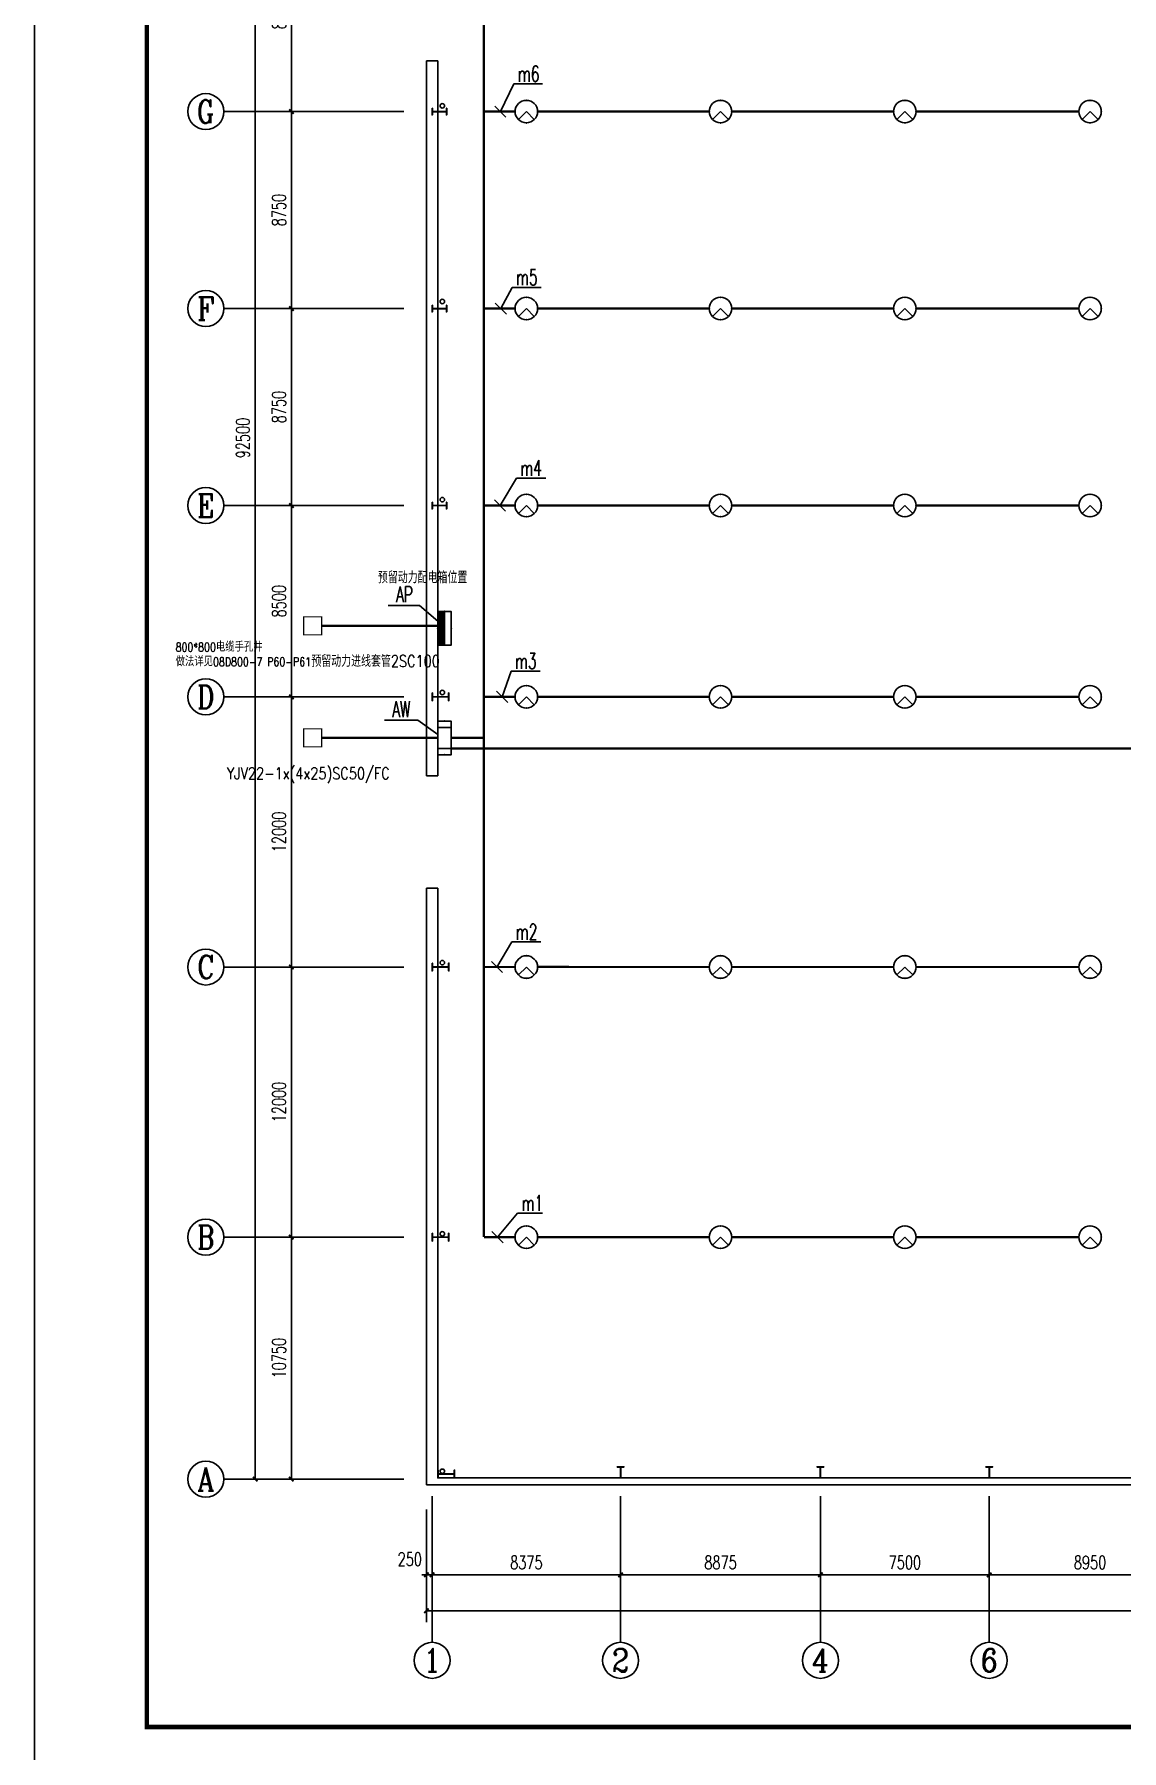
# Model space of a CAD drawing. Extents: x 69728788 to 150676229, y 20327566 to 43663798.
# Drawn here: x 75430225 to 75478521, y 20566116 to 20642363 of the extents above; entities that cross this region are included whole.
import ezdxf
from ezdxf.enums import TextEntityAlignment as Align

# ---------------------------------------------------------------- set-up
doc = ezdxf.new("R2010")
doc.units = 0
doc.header["$LTSCALE"] = 1000
doc.header["$MEASUREMENT"] = 0
doc.linetypes.add('DASH', pattern=[0.35, 0.25, -0.1])
doc.layers.get('0').update_dxf_attribs({"linetype": 'CONTINUOUS'})
doc.layers.get('DEFPOINTS').update_dxf_attribs({"linetype": 'CONTINUOUS'})
for name, color, linetype in [('AXIS', 3, 'CONTINUOUS'), ('AXIS_TEXT', 7, 'CONTINUOUS'), ('DIM-照明', 3, 'CONTINUOUS'), ('DIM-箱柜', 3, 'CONTINUOUS'), ('EQUIP-照明', 3, 'CONTINUOUS'), ('EQUIP-箱柜', 3, 'CONTINUOUS'), ('PUB_TITLE', 4, 'CONTINUOUS'), ('WALL', 6, 'CONTINUOUS'), ('WINDOW', 4, 'CONTINUOUS'), ('WIRE-照明', 1, 'CONTINUOUS'), ('中文', 2, 'CONTINUOUS'), ('钢柱', 3, 'CONTINUOUS'), ('雨水管', 4, 'CONTINUOUS')]:
    doc.layers.add(name, color=color, linetype=linetype)
doc.styles.add('_TCH_AXIS', font='COMPLEX', dxfattribs={"bigfont": 'GBCBIG'})
doc.styles.add('_TCH_DIM_T3', font='SIMPLEX', dxfattribs={"width": 0.705882, "bigfont": 'GBCBIG'})
doc.styles.add('_TEL_DIM', font='SIMPLEX', dxfattribs={"width": 0.8, "height": 3.5, "bigfont": 'HZTXT'})
doc.styles.add('COMPLEX', font='COMPLEX')
doc.dimstyles.new('_TCH_ARCH&&200', dxfattribs={"dimtxt": 595, "dimasz": 200, "dimexe": 500, "dimexo": 600, "dimgap": 252.5, "dimtad": 1, "dimdec": 0, "dimzin": 0, "dimdsep": 46, "dimtxsty": '_TCH_DIM_T3', "dimblk": 'ARCHTICK', "dimcen": 0.09, "dimclrt": 7, "dimazin": 2, "dimtfac": 1, "dimtdec": 0, "dimtix": 1, "dimtmove": 2, "dimatfit": 3, "dimfxl": 1, "dimtolj": 1, "dimtzin": 0, "dimarcsym": 0})

# ---------------------------------------------------------------- blocks, each defined once
blk = doc.blocks.new('ysg')
at = {"layer": '雨水管'}
for centre in [(75237277, 20639188), (75237277, 20630492), (75237277, 20621690), (75237277, 20613125), (75237277, 20601122), (75237277, 20589079), (75237277, 20578529)]:
    blk.add_circle(centre, 100, dxfattribs=at)
blk = doc.blocks.new('$equip$00002831')
for q in [(-0.354, -0.354), (0.354, -0.354)]:
    blk.add_line((0, 0), q)
at = {"const_width": 0.04}
blk.add_lwpolyline([(0.5, 0, 1), (-0.5, 0, 1), (0.5, 0, -2.700563)], format="xyb", dxfattribs=at)
blk.add_circle((0, 0), 0.5)
for p in [(-0.5, 0), (0, 0.5), (0.5, 0), (0, -0.5)]:
    blk.add_point(p)
at = {"color": 7, "style": '_TEL_DIM', "flags": 1}
for tag in ['A', 'REMARK']:
    blk.add_attdef(tag, text='', height=0.00002, dxfattribs=at).set_placement((0, 0), align=Align.MIDDLE_CENTER)
blk = doc.blocks.new('$equip$00002944')
for p, q in [((-0.75, 0.6), (-0.75, 0)), ((0.75, 0.6), (-0.75, 0.6)), ((-0.75, 0), (0.75, 0)), ((-0.469, 0.6), (-0.469, 0)), ((0.469, 0.6), (0.469, 0)), ((0.75, 0), (0.75, 0.6))]:
    blk.add_line(p, q)
at = {"const_width": 0.04}
blk.add_lwpolyline([(-0.75, 0.6), (-0.75, 0), (0.75, 0), (0.75, 0.6), (-0.75, 0.6), (-0.75, 0)], dxfattribs=at)
for p in [(-0.75, 0.3), (0, 0.6), (0, 0), (0.75, 0.3)]:
    blk.add_point(p)
at = {"style": '_TEL_DIM', "flags": 1}
for tag in ['A', 'REMARK']:
    blk.add_attdef(tag, text='', height=0.00002, dxfattribs=at).set_placement((0, 0), align=Align.MIDDLE_CENTER)
blk = doc.blocks.new('*X12')
at = {"color": 0}
for p, q in [((-250, 33), (-183, 100)), ((-250, 68), (-218, 100)), ((-247, 0), (-147, 100)), ((-212, 0), (-112, 100)), ((-177, 0), (-77, 100)), ((-141, 0), (-41, 100)), ((-106, 0), (-6, 100)), ((-71, 0), (29, 100)), ((-35, 0), (65, 100)), ((0, 0), (100, 100)), ((35, 0), (135, 100)), ((71, 0), (171, 100)), ((106, 0), (206, 100)), ((141, 0), (241, 100)), ((177, 0), (250, 73)), ((212, 0), (250, 38)), ((247, 0), (250, 3))]:
    blk.add_line(p, q, dxfattribs=at)
blk = doc.blocks.new('$equip$00002929')
for p, q in [((-0.75, 0.6), (-0.75, 0)), ((0.75, 0.6), (-0.75, 0.6)), ((-0.75, 0.3), (0.75, 0.3)), ((-0.75, 0), (0.75, 0)), ((0.75, 0), (0.75, 0.6))]:
    blk.add_line(p, q)
for points, const_width in [([(-0.75, 0.15), (0.75, 0.15)], 0.3), ([(-0.75, 0.6), (-0.75, 0), (0.75, 0), (0.75, 0.6), (-0.75, 0.6), (-0.75, 0)], 0.04)]:
    blk.add_lwpolyline(points, dxfattribs=dict(const_width=const_width))
for p in [(-0.75, 0.3), (0, 0.6), (0, 0), (0.75, 0.3)]:
    blk.add_point(p)
at = {"xscale": 0.00300000000061118, "yscale": 0.00300000000061118, "zscale": 0.00300000000061118}
blk.add_blockref('*X12', (0, 0), dxfattribs=at)
at = {"style": '_TEL_DIM', "flags": 1}
for tag in ['A', 'REMARK']:
    blk.add_attdef(tag, text='', height=0.00002, dxfattribs=at).set_placement((0, 0), align=Align.MIDDLE_CENTER)
blk = doc.blocks.new('_ArchTick')
at = {"color": 0, "linetype": 'ByBlock', "const_width": 0.4}
blk.add_lwpolyline([(-0.5, -0.5), (0.5, 0.5)], dxfattribs=at)
blk = doc.blocks.new('*D34')
at = {"layer": 'AXIS', "color": 0, "lineweight": -2, "transparency": 16777216}
for p, q in [((75446041, 20588929), (75441141, 20588929)), ((75441641, 20578179), (75441641, 20588929)), ((75446041, 20578179), (75441141, 20578179))]:
    blk.add_line(p, q, dxfattribs=at)
at = {"layer": 'DEFPOINTS', "color": 0, "transparency": 16777216}
for p in [(75441641, 20588929), (75446641, 20588929), (75446641, 20578179)]:
    blk.add_point(p, dxfattribs=at)
at = {"layer": 'AXIS', "color": 0, "lineweight": -2, "transparency": 16777216, "xscale": 200, "yscale": 200, "zscale": 200}
for p, rotation in [((75441641, 20588929), 90), ((75441641, 20578179), 270)]:
    blk.add_blockref('_ArchTick', p, dxfattribs=dict(at, rotation=rotation))
at = {"layer": 'AXIS', "color": 7, "transparency": 16777216, "insert": (75441091, 20583554), "char_height": 595, "attachment_point": 5, "rotation": 90, "style": '_TCH_DIM_T3'}
blk.add_mtext('\\A1;10750', dxfattribs=at)
blk = doc.blocks.new('*D35')
at = {"layer": 'AXIS', "color": 0, "lineweight": -2, "transparency": 16777216}
for p, q in [((75446041, 20600929), (75441141, 20600929)), ((75441641, 20588929), (75441641, 20600929)), ((75446041, 20588929), (75441141, 20588929))]:
    blk.add_line(p, q, dxfattribs=at)
at = {"layer": 'DEFPOINTS', "color": 0, "transparency": 16777216}
for p in [(75441641, 20600929), (75446641, 20600929), (75446641, 20588929)]:
    blk.add_point(p, dxfattribs=at)
at = {"layer": 'AXIS', "color": 0, "lineweight": -2, "transparency": 16777216, "xscale": 200, "yscale": 200, "zscale": 200}
for p, rotation in [((75441641, 20600929), 90), ((75441641, 20588929), 270)]:
    blk.add_blockref('_ArchTick', p, dxfattribs=dict(at, rotation=rotation))
at = {"layer": 'AXIS', "color": 7, "transparency": 16777216, "insert": (75441091, 20594929), "char_height": 595, "attachment_point": 5, "rotation": 90, "style": '_TCH_DIM_T3'}
blk.add_mtext('\\A1;12000', dxfattribs=at)
blk = doc.blocks.new('*D36')
at = {"layer": 'AXIS', "color": 0, "lineweight": -2, "transparency": 16777216}
for p, q in [((75446041, 20612929), (75441141, 20612929)), ((75441641, 20600929), (75441641, 20612929)), ((75446041, 20600929), (75441141, 20600929))]:
    blk.add_line(p, q, dxfattribs=at)
at = {"layer": 'DEFPOINTS', "color": 0, "transparency": 16777216}
for p in [(75441641, 20612929), (75446641, 20612929), (75446641, 20600929)]:
    blk.add_point(p, dxfattribs=at)
at = {"layer": 'AXIS', "color": 0, "lineweight": -2, "transparency": 16777216, "xscale": 200, "yscale": 200, "zscale": 200}
for p, rotation in [((75441641, 20612929), 90), ((75441641, 20600929), 270)]:
    blk.add_blockref('_ArchTick', p, dxfattribs=dict(at, rotation=rotation))
at = {"layer": 'AXIS', "color": 7, "transparency": 16777216, "insert": (75441091, 20606929), "char_height": 595, "attachment_point": 5, "rotation": 90, "style": '_TCH_DIM_T3'}
blk.add_mtext('\\A1;12000', dxfattribs=at)
blk = doc.blocks.new('*D37')
at = {"layer": 'AXIS', "color": 0, "lineweight": -2, "transparency": 16777216}
for p, q in [((75446041, 20621429), (75441141, 20621429)), ((75441641, 20612929), (75441641, 20621429)), ((75446041, 20612929), (75441141, 20612929))]:
    blk.add_line(p, q, dxfattribs=at)
at = {"layer": 'DEFPOINTS', "color": 0, "transparency": 16777216}
for p in [(75441641, 20621429), (75446641, 20621429), (75446641, 20612929)]:
    blk.add_point(p, dxfattribs=at)
at = {"layer": 'AXIS', "color": 0, "lineweight": -2, "transparency": 16777216, "xscale": 200, "yscale": 200, "zscale": 200}
for p, rotation in [((75441641, 20621429), 90), ((75441641, 20612929), 270)]:
    blk.add_blockref('_ArchTick', p, dxfattribs=dict(at, rotation=rotation))
at = {"layer": 'AXIS', "color": 7, "transparency": 16777216, "insert": (75441091, 20617179), "char_height": 595, "attachment_point": 5, "rotation": 90, "style": '_TCH_DIM_T3'}
blk.add_mtext('\\A1;8500', dxfattribs=at)
blk = doc.blocks.new('*D38')
at = {"layer": 'AXIS', "color": 0, "lineweight": -2, "transparency": 16777216}
for p, q in [((75446041, 20630179), (75441141, 20630179)), ((75441641, 20621429), (75441641, 20630179)), ((75446041, 20621429), (75441141, 20621429))]:
    blk.add_line(p, q, dxfattribs=at)
at = {"layer": 'DEFPOINTS', "color": 0, "transparency": 16777216}
for p in [(75441641, 20630179), (75446641, 20630179), (75446641, 20621429)]:
    blk.add_point(p, dxfattribs=at)
at = {"layer": 'AXIS', "color": 0, "lineweight": -2, "transparency": 16777216, "xscale": 200, "yscale": 200, "zscale": 200}
for p, rotation in [((75441641, 20630179), 90), ((75441641, 20621429), 270)]:
    blk.add_blockref('_ArchTick', p, dxfattribs=dict(at, rotation=rotation))
at = {"layer": 'AXIS', "color": 7, "transparency": 16777216, "insert": (75441091, 20625804), "char_height": 595, "attachment_point": 5, "rotation": 90, "style": '_TCH_DIM_T3'}
blk.add_mtext('\\A1;8750', dxfattribs=at)
blk = doc.blocks.new('*D39')
at = {"layer": 'AXIS', "color": 0, "lineweight": -2, "transparency": 16777216}
for p, q in [((75446041, 20638929), (75441141, 20638929)), ((75441641, 20630179), (75441641, 20638929)), ((75446041, 20630179), (75441141, 20630179))]:
    blk.add_line(p, q, dxfattribs=at)
at = {"layer": 'DEFPOINTS', "color": 0, "transparency": 16777216}
for p in [(75441641, 20638929), (75446641, 20638929), (75446641, 20630179)]:
    blk.add_point(p, dxfattribs=at)
at = {"layer": 'AXIS', "color": 0, "lineweight": -2, "transparency": 16777216, "xscale": 200, "yscale": 200, "zscale": 200}
for p, rotation in [((75441641, 20638929), 90), ((75441641, 20630179), 270)]:
    blk.add_blockref('_ArchTick', p, dxfattribs=dict(at, rotation=rotation))
at = {"layer": 'AXIS', "color": 7, "transparency": 16777216, "insert": (75441091, 20634554), "char_height": 595, "attachment_point": 5, "rotation": 90, "style": '_TCH_DIM_T3'}
blk.add_mtext('\\A1;8750', dxfattribs=at)
blk = doc.blocks.new('*D40')
at = {"layer": 'AXIS', "color": 0, "lineweight": -2, "transparency": 16777216}
for p, q in [((75446041, 20647679), (75441141, 20647679)), ((75441641, 20638929), (75441641, 20647679)), ((75446041, 20638929), (75441141, 20638929))]:
    blk.add_line(p, q, dxfattribs=at)
at = {"layer": 'DEFPOINTS', "color": 0, "transparency": 16777216}
for p in [(75441641, 20647679), (75446641, 20647679), (75446641, 20638929)]:
    blk.add_point(p, dxfattribs=at)
at = {"layer": 'AXIS', "color": 0, "lineweight": -2, "transparency": 16777216, "xscale": 200, "yscale": 200, "zscale": 200}
for p, rotation in [((75441641, 20647679), 90), ((75441641, 20638929), 270)]:
    blk.add_blockref('_ArchTick', p, dxfattribs=dict(at, rotation=rotation))
at = {"layer": 'AXIS', "color": 7, "transparency": 16777216, "insert": (75441091, 20643304), "char_height": 595, "attachment_point": 5, "rotation": 90, "style": '_TCH_DIM_T3'}
blk.add_mtext('\\A1;8750', dxfattribs=at)
blk = doc.blocks.new('*D44')
at = {"layer": 'AXIS', "color": 0, "lineweight": -2, "transparency": 16777216}
for p, q in [((75446041, 20670679), (75439541, 20670679)), ((75440041, 20578179), (75440041, 20670679)), ((75446041, 20578179), (75439541, 20578179))]:
    blk.add_line(p, q, dxfattribs=at)
at = {"layer": 'DEFPOINTS', "color": 0, "transparency": 16777216}
for p in [(75440041, 20670679), (75446641, 20670679), (75446641, 20578179)]:
    blk.add_point(p, dxfattribs=at)
at = {"layer": 'AXIS', "color": 0, "lineweight": -2, "transparency": 16777216, "xscale": 200, "yscale": 200, "zscale": 200}
for p, rotation in [((75440041, 20670679), 90), ((75440041, 20578179), 270)]:
    blk.add_blockref('_ArchTick', p, dxfattribs=dict(at, rotation=rotation))
at = {"layer": 'AXIS', "color": 7, "transparency": 16777216, "insert": (75439491, 20624429), "char_height": 595, "attachment_point": 5, "rotation": 90, "style": '_TCH_DIM_T3'}
blk.add_mtext('\\A1;92500', dxfattribs=at)
blk = doc.blocks.new('*D58')
at = {"layer": 'AXIS', "color": 0, "lineweight": -2, "transparency": 16777216}
for p, q in [((75447641, 20576829), (75447641, 20573429)), ((75447891, 20576829), (75447891, 20573429)), ((75447641, 20573929), (75447441, 20573929)), ((75447641, 20573929), (75447891, 20573929)), ((75447891, 20573929), (75448091, 20573929))]:
    blk.add_line(p, q, dxfattribs=at)
at = {"layer": 'DEFPOINTS', "color": 0, "transparency": 16777216}
for p in [(75447641, 20577429), (75447891, 20577429), (75447891, 20573929)]:
    blk.add_point(p, dxfattribs=at)
at = {"layer": 'AXIS', "color": 0, "lineweight": -2, "transparency": 16777216, "xscale": 200, "yscale": 200, "zscale": 200}
blk.add_blockref('_ArchTick', (75447641, 20573929), dxfattribs=at)
at = {"layer": 'AXIS', "color": 0, "lineweight": -2, "transparency": 16777216, "xscale": 200, "yscale": 200, "zscale": 200, "rotation": 180}
blk.add_blockref('_ArchTick', (75447891, 20573929), dxfattribs=at)
at = {"layer": 'AXIS', "color": 7, "transparency": 16777216, "insert": (75446901, 20574619), "char_height": 595, "attachment_point": 5, "style": '_TCH_DIM_T3'}
blk.add_mtext('\\A1;250', dxfattribs=at)
blk = doc.blocks.new('*D59')
at = {"layer": 'AXIS', "color": 0, "lineweight": -2, "transparency": 16777216}
for p, q in [((75447891, 20576829), (75447891, 20573429)), ((75456266, 20576829), (75456266, 20573429)), ((75447891, 20573929), (75456266, 20573929))]:
    blk.add_line(p, q, dxfattribs=at)
at = {"layer": 'DEFPOINTS', "color": 0, "transparency": 16777216}
for p in [(75447891, 20577429), (75456266, 20577429), (75456266, 20573929)]:
    blk.add_point(p, dxfattribs=at)
at = {"layer": 'AXIS', "color": 0, "lineweight": -2, "transparency": 16777216, "xscale": 200, "yscale": 200, "zscale": 200, "rotation": 180}
blk.add_blockref('_ArchTick', (75447891, 20573929), dxfattribs=at)
at = {"layer": 'AXIS', "color": 0, "lineweight": -2, "transparency": 16777216, "xscale": 200, "yscale": 200, "zscale": 200}
blk.add_blockref('_ArchTick', (75456266, 20573929), dxfattribs=at)
at = {"layer": 'AXIS', "color": 7, "transparency": 16777216, "insert": (75452079, 20574479), "char_height": 595, "attachment_point": 5, "style": '_TCH_DIM_T3'}
blk.add_mtext('\\A1;8375', dxfattribs=at)
blk = doc.blocks.new('*D60')
at = {"layer": 'AXIS', "color": 0, "lineweight": -2, "transparency": 16777216}
for p, q in [((75456266, 20576829), (75456266, 20573429)), ((75465141, 20576829), (75465141, 20573429)), ((75456266, 20573929), (75465141, 20573929))]:
    blk.add_line(p, q, dxfattribs=at)
at = {"layer": 'DEFPOINTS', "color": 0, "transparency": 16777216}
for p in [(75456266, 20577429), (75465141, 20577429), (75465141, 20573929)]:
    blk.add_point(p, dxfattribs=at)
at = {"layer": 'AXIS', "color": 0, "lineweight": -2, "transparency": 16777216, "xscale": 200, "yscale": 200, "zscale": 200, "rotation": 180}
blk.add_blockref('_ArchTick', (75456266, 20573929), dxfattribs=at)
at = {"layer": 'AXIS', "color": 0, "lineweight": -2, "transparency": 16777216, "xscale": 200, "yscale": 200, "zscale": 200}
blk.add_blockref('_ArchTick', (75465141, 20573929), dxfattribs=at)
at = {"layer": 'AXIS', "color": 7, "transparency": 16777216, "insert": (75460704, 20574479), "char_height": 595, "attachment_point": 5, "style": '_TCH_DIM_T3'}
blk.add_mtext('\\A1;8875', dxfattribs=at)
blk = doc.blocks.new('*D61')
at = {"layer": 'AXIS', "color": 0, "lineweight": -2, "transparency": 16777216}
for p, q in [((75465141, 20576829), (75465141, 20573429)), ((75472641, 20576829), (75472641, 20573429)), ((75465141, 20573929), (75472641, 20573929))]:
    blk.add_line(p, q, dxfattribs=at)
at = {"layer": 'DEFPOINTS', "color": 0, "transparency": 16777216}
for p in [(75465141, 20577429), (75472641, 20577429), (75472641, 20573929)]:
    blk.add_point(p, dxfattribs=at)
at = {"layer": 'AXIS', "color": 0, "lineweight": -2, "transparency": 16777216, "xscale": 200, "yscale": 200, "zscale": 200, "rotation": 180}
blk.add_blockref('_ArchTick', (75465141, 20573929), dxfattribs=at)
at = {"layer": 'AXIS', "color": 0, "lineweight": -2, "transparency": 16777216, "xscale": 200, "yscale": 200, "zscale": 200}
blk.add_blockref('_ArchTick', (75472641, 20573929), dxfattribs=at)
at = {"layer": 'AXIS', "color": 7, "transparency": 16777216, "insert": (75468891, 20574479), "char_height": 595, "attachment_point": 5, "style": '_TCH_DIM_T3'}
blk.add_mtext('\\A1;7500', dxfattribs=at)
blk = doc.blocks.new('*D62')
at = {"layer": 'AXIS', "color": 0, "lineweight": -2, "transparency": 16777216}
for p, q in [((75472641, 20576829), (75472641, 20573429)), ((75481591, 20576829), (75481591, 20573429)), ((75472641, 20573929), (75481591, 20573929))]:
    blk.add_line(p, q, dxfattribs=at)
at = {"layer": 'DEFPOINTS', "color": 0, "transparency": 16777216}
for p in [(75472641, 20577429), (75481591, 20577429), (75481591, 20573929)]:
    blk.add_point(p, dxfattribs=at)
at = {"layer": 'AXIS', "color": 0, "lineweight": -2, "transparency": 16777216, "xscale": 200, "yscale": 200, "zscale": 200, "rotation": 180}
blk.add_blockref('_ArchTick', (75472641, 20573929), dxfattribs=at)
at = {"layer": 'AXIS', "color": 0, "lineweight": -2, "transparency": 16777216, "xscale": 200, "yscale": 200, "zscale": 200}
blk.add_blockref('_ArchTick', (75481591, 20573929), dxfattribs=at)
at = {"layer": 'AXIS', "color": 7, "transparency": 16777216, "insert": (75477116, 20574479), "char_height": 595, "attachment_point": 5, "style": '_TCH_DIM_T3'}
blk.add_mtext('\\A1;8950', dxfattribs=at)
blk = doc.blocks.new('*D73')
at = {"layer": 'AXIS', "color": 0, "lineweight": -2, "transparency": 16777216}
for p, q in [((75447641, 20576829), (75447641, 20571829)), ((75554241, 20576829), (75554241, 20571829)), ((75447641, 20572329), (75554241, 20572329))]:
    blk.add_line(p, q, dxfattribs=at)
at = {"layer": 'DEFPOINTS', "color": 0, "transparency": 16777216}
for p in [(75447641, 20577429), (75554241, 20577429), (75554241, 20572329)]:
    blk.add_point(p, dxfattribs=at)
at = {"layer": 'AXIS', "color": 0, "lineweight": -2, "transparency": 16777216, "xscale": 200, "yscale": 200, "zscale": 200, "rotation": 180}
blk.add_blockref('_ArchTick', (75447641, 20572329), dxfattribs=at)
at = {"layer": 'AXIS', "color": 0, "lineweight": -2, "transparency": 16777216, "xscale": 200, "yscale": 200, "zscale": 200}
blk.add_blockref('_ArchTick', (75554241, 20572329), dxfattribs=at)
at = {"layer": 'AXIS', "color": 7, "transparency": 16777216, "insert": (75500941, 20572879), "char_height": 595, "attachment_point": 5, "style": '_TCH_DIM_T3'}
blk.add_mtext('\\A1;106600', dxfattribs=at)
blk = doc.blocks.new('_AXISO')
blk.add_circle((0, 0), 0.5)
at = {"layer": 'AXIS_TEXT', "style": 'COMPLEX', "width": 1.041667}
blk.add_attdef('A', text='', height=0.56, dxfattribs=at).set_placement((-0.25, -0.28), (0.25, -0.28), align=Align.FIT)

msp = doc.modelspace()

# ---------------------------------------------------------------- linework, layer by layer
at = {"layer": 'AXIS'}
for p, q in [((75446641.2, 20638929.3), (75438641.2, 20638929.3)), ((75446641.2, 20630179.3), (75438641.2, 20630179.3)), ((75446641.2, 20621429.3), (75438641.2, 20621429.3)), ((75446641.2, 20612929.3), (75438641.2, 20612929.3)), ((75446641.2, 20600929.3), (75438641.2, 20600929.3)), ((75446641.2, 20588929.3), (75438641.2, 20588929.3)), ((75446641.2, 20578179.3), (75438641.2, 20578179.3)), ((75447891.2, 20577429.3), (75447891.2, 20570929.3)), ((75456266.2, 20577429.3), (75456266.2, 20570929.3)), ((75465141.2, 20577429.3), (75465141.2, 20570929.3)), ((75472641.2, 20577429.3), (75472641.2, 20570929.3))]:
    msp.add_line(p, q, dxfattribs=at)
at = {"layer": 'DIM-照明'}
for p, q in [((75450677.1, 20639176.8), (75451172.1, 20638681.8)), ((75450698, 20630426.8), (75451193, 20629931.8)), ((75450662.6, 20621678.7), (75451157.6, 20621183.7)), ((75450757.7, 20613176.8), (75451252.7, 20612681.8)), ((75450527.2, 20601176.8), (75451022.2, 20600681.8)), ((75450548.7, 20589176.8), (75451043.7, 20588681.8))]:
    msp.add_line(p, q, dxfattribs=at)
for points in [[(75450924.6, 20638929.3), (75451528.6, 20640156)], [(75451528.6, 20640156), (75452795.9, 20640156)], [(75450945.5, 20630179.3), (75451444.7, 20631121.7)], [(75451444.7, 20631121.7), (75452733.4, 20631121.7)], [(75450910.1, 20621431.2), (75451639.3, 20622647.1)], [(75451639.3, 20622647.1), (75452949.3, 20622647.1)], [(75451005.2, 20612929.3), (75451398.7, 20614070.7)], [(75451398.7, 20614070.7), (75452687.4, 20614070.7)], [(75450774.7, 20600929.3), (75451435.4, 20602043.6)], [(75451435.4, 20602043.6), (75452724.1, 20602043.6)], [(75450796.2, 20588929.3), (75451693, 20589991.5)], [(75451693, 20589991.5), (75452789.7, 20589991.5)]]:
    msp.add_lwpolyline(points, dxfattribs=at)
at = {"layer": 'DIM-箱柜'}
for p, q in [((75445944.5, 20616995.4), (75447333.7, 20616995.4)), ((75448141.2, 20616295.7), (75447333.7, 20616995.4)), ((75445776.6, 20611891.7), (75447263.6, 20611891.7)), ((75448141.2, 20611258.1), (75447263.6, 20611891.7))]:
    msp.add_line(p, q, dxfattribs=at)
at = {"layer": 'PUB_TITLE'}
msp.add_lwpolyline([(75430225.1, 20565166.1), (75598425.1, 20565166.1), (75598425.1, 20683966.1), (75430225.1, 20683966.1)], close=True, dxfattribs=at)
at = {"layer": 'PUB_TITLE', "const_width": 200}
msp.add_lwpolyline([(75435225.1, 20567166.1), (75596425.1, 20567166.1), (75596425.1, 20681966.1), (75435225.1, 20681966.1)], close=True, dxfattribs=at)
at = {"layer": 'WALL'}
for p, q in [((75448141.2, 20641179.3), (75447641.2, 20641179.3)), ((75447641.2, 20641179.3), (75447641.2, 20609429.3)), ((75448141.2, 20609429.3), (75448141.2, 20641179.3)), ((75447641.2, 20609429.3), (75448141.2, 20609429.3)), ((75448141.2, 20604429.3), (75447641.2, 20604429.3)), ((75447641.2, 20604429.3), (75447641.2, 20577929.3)), ((75448141.2, 20578229.3), (75448141.2, 20604429.3)), ((75448141.2, 20578229.3), (75553941.2, 20578229.3)), ((75447641.2, 20577929.3), (75554241.2, 20577929.3))]:
    msp.add_line(p, q, dxfattribs=at)
at = {"layer": 'WINDOW', "linetype": 'DASH'}
for p, q in [((75447641.2, 20641179.3), (75448141.2, 20641179.3)), ((75448141.2, 20609429.3), (75447641.2, 20609429.3)), ((75447641.2, 20604429.3), (75448141.2, 20604429.3))]:
    msp.add_line(p, q, dxfattribs=at)
at = {"layer": 'WIRE-照明', "linetype": 'Continuous', "const_width": 100}
for points in [[(75450193, 20588929.3), (75450193, 20666279.4)], [(75450193, 20638929.3), (75451578.7, 20638929.3)], [(75452578.7, 20638932.1), (75460203.7, 20638929.3)], [(75461203.7, 20638929.3), (75468391.2, 20638929.3)], [(75469391.2, 20638929.3), (75476616, 20638929.3)], [(75450193, 20630179.3), (75451578.7, 20630179.3)], [(75452578.7, 20630182.1), (75460203.7, 20630179.3)], [(75461203.7, 20630179.3), (75468391.2, 20630179.3)], [(75469391.2, 20630179.3), (75476616, 20630179.3)], [(75450200.5, 20621431.2), (75451586.2, 20621431.2)], [(75452578.7, 20621432.1), (75460203.7, 20621429.3)], [(75461203.7, 20621429.3), (75468391.2, 20621429.3)], [(75469391.2, 20621429.3), (75476616, 20621429.3)], [(75442985.3, 20616083.5), (75448141.2, 20616083.5)], [(75450193, 20612929.3), (75451578.7, 20612929.3)], [(75452578.7, 20612932.1), (75460203.7, 20612929.3)], [(75461203.7, 20612929.3), (75468391.2, 20612929.3)], [(75469391.2, 20612929.3), (75476616, 20612929.3)], [(75442985.3, 20611107), (75448141.2, 20611107)], [(75448741.2, 20611107), (75450193, 20611107)], [(75448741.2, 20610637.8), (75482668.7, 20610637.8)], [(75450193, 20600929.3), (75451578.7, 20600929.3)], [(75452578.7, 20600932.1), (75460203.7, 20600929.3)], [(75461203.7, 20600929.3), (75468391.2, 20600929.3)], [(75469391.2, 20600929.3), (75476616, 20600929.3)], [(75450193, 20588929.3), (75451578.7, 20588929.3)], [(75452578.7, 20588932.1), (75460203.7, 20588929.3)], [(75461203.7, 20588929.3), (75468391.2, 20588929.3)], [(75469391.2, 20588929.3), (75476616, 20588929.3)]]:
    msp.add_lwpolyline(points, dxfattribs=at)
at = {"layer": '中文', "const_width": 50}
for points in [[(75442185.3, 20616483.5), (75442185.3, 20615683.5), (75442985.3, 20615683.5), (75442985.3, 20616483.5), (75442185.3, 20616483.5)], [(75442185.3, 20611507), (75442185.3, 20610707), (75442985.3, 20610707), (75442985.3, 20611507), (75442185.3, 20611507)]]:
    msp.add_lwpolyline(points, dxfattribs=at)
at = {"layer": '钢柱'}
for points in [[(75447891.2, 20639079.3), (75447891.2, 20638779.3), (75447903.2, 20638779.3), (75447903.2, 20638925.3), (75448529.2, 20638925.3), (75448529.2, 20638779.3), (75448541.2, 20638779.3), (75448541.2, 20639079.3), (75448529.2, 20639079.3), (75448529.2, 20638933.3), (75447903.2, 20638933.3), (75447903.2, 20639079.3)], [(75447891.2, 20630329.3), (75447891.2, 20630029.3), (75447903.2, 20630029.3), (75447903.2, 20630175.3), (75448529.2, 20630175.3), (75448529.2, 20630029.3), (75448541.2, 20630029.3), (75448541.2, 20630329.3), (75448529.2, 20630329.3), (75448529.2, 20630183.3), (75447903.2, 20630183.3), (75447903.2, 20630329.3)], [(75447891.2, 20621579.3), (75447891.2, 20621279.3), (75447903.2, 20621279.3), (75447903.2, 20621425.3), (75448529.2, 20621425.3), (75448529.2, 20621279.3), (75448541.2, 20621279.3), (75448541.2, 20621579.3), (75448529.2, 20621579.3), (75448529.2, 20621433.3), (75447903.2, 20621433.3), (75447903.2, 20621579.3)], [(75447891.2, 20613104.3), (75447891.2, 20612754.3), (75447905.2, 20612754.3), (75447905.2, 20612924.3), (75448627.2, 20612924.3), (75448627.2, 20612754.3), (75448641.2, 20612754.3), (75448641.2, 20613104.3), (75448627.2, 20613104.3), (75448627.2, 20612934.3), (75447905.2, 20612934.3), (75447905.2, 20613104.3)], [(75447891.2, 20601104.3), (75447891.2, 20600754.3), (75447905.2, 20600754.3), (75447905.2, 20600924.3), (75448627.2, 20600924.3), (75448627.2, 20600754.3), (75448641.2, 20600754.3), (75448641.2, 20601104.3), (75448627.2, 20601104.3), (75448627.2, 20600934.3), (75447905.2, 20600934.3), (75447905.2, 20601104.3)], [(75447891.2, 20589104.3), (75447891.2, 20588754.3), (75447905.2, 20588754.3), (75447905.2, 20588924.3), (75448627.2, 20588924.3), (75448627.2, 20588754.3), (75448641.2, 20588754.3), (75448641.2, 20589104.3), (75448627.2, 20589104.3), (75448627.2, 20588934.3), (75447905.2, 20588934.3), (75447905.2, 20589104.3)], [(75448141.2, 20578579.3), (75448141.2, 20578229.3), (75448155.2, 20578229.3), (75448155.2, 20578399.3), (75448877.2, 20578399.3), (75448877.2, 20578229.3), (75448891.2, 20578229.3), (75448891.2, 20578579.3), (75448877.2, 20578579.3), (75448877.2, 20578409.3), (75448155.2, 20578409.3), (75448155.2, 20578579.3)], [(75456115.8, 20578229.3), (75456415.8, 20578229.3), (75456415.8, 20578241.3), (75456270.8, 20578241.3), (75456270.8, 20578717.3), (75456415.8, 20578717.3), (75456415.8, 20578729.3), (75456115.8, 20578729.3), (75456115.8, 20578717.3), (75456260.8, 20578717.3), (75456260.8, 20578241.3), (75456115.8, 20578241.3)], [(75464990.8, 20578229.3), (75465290.8, 20578229.3), (75465290.8, 20578241.3), (75465145.8, 20578241.3), (75465145.8, 20578717.3), (75465290.8, 20578717.3), (75465290.8, 20578729.3), (75464990.8, 20578729.3), (75464990.8, 20578717.3), (75465135.8, 20578717.3), (75465135.8, 20578241.3), (75464990.8, 20578241.3)], [(75472490.8, 20578229.3), (75472790.8, 20578229.3), (75472790.8, 20578241.3), (75472645.8, 20578241.3), (75472645.8, 20578717.3), (75472790.8, 20578717.3), (75472790.8, 20578729.3), (75472490.8, 20578729.3), (75472490.8, 20578717.3), (75472635.8, 20578717.3), (75472635.8, 20578241.3), (75472490.8, 20578241.3)]]:
    msp.add_lwpolyline(points, close=True, dxfattribs=at)

# ---------------------------------------------------------------- block references
msp.add_blockref('ysg', (211067.7, 0))
at = {"layer": 'AXIS'}
ref = msp.add_blockref('_AXISO', (75437841.2, 20638929.3), dxfattribs=dict(at, xscale=1600, yscale=1600, zscale=1600))
ref.add_attrib('A', 'G', dxfattribs={"layer": 'AXIS_TEXT', "height": 1033.1, "style": '_TCH_AXIS', "width": 0.853333}).set_placement((75437463.3, 20638412.7), (75438219, 20638412.7), align=Align.FIT)
ref = msp.add_blockref('_AXISO', (75437841.2, 20630179.3), dxfattribs=dict(at, xscale=1600, yscale=1600, zscale=1600))
ref.add_attrib('A', 'F', dxfattribs={"layer": 'AXIS_TEXT', "height": 1024.7, "style": '_TCH_AXIS', "width": 0.982456}).set_placement((75437457.6, 20629666.9), (75438224.7, 20629666.9), align=Align.FIT)
ref = msp.add_blockref('_AXISO', (75437841.2, 20621429.3), dxfattribs=dict(at, xscale=1600, yscale=1600, zscale=1600))
ref.add_attrib('A', 'E', dxfattribs={"layer": 'AXIS_TEXT', "height": 1024.7, "style": '_TCH_AXIS', "width": 0.982456}).set_placement((75437457.6, 20620916.9), (75438224.7, 20620916.9), align=Align.FIT)
ref = msp.add_blockref('_AXISO', (75437841.2, 20612929.3), dxfattribs=dict(at, xscale=1600, yscale=1600, zscale=1600))
ref.add_attrib('A', 'D', dxfattribs={"layer": 'AXIS_TEXT', "height": 1024.7, "style": '_TCH_AXIS', "width": 0.924665}).set_placement((75437457.6, 20612416.9), (75438224.7, 20612416.9), align=Align.FIT)
ref = msp.add_blockref('_AXISO', (75437841.2, 20600929.3), dxfattribs=dict(at, xscale=1600, yscale=1600, zscale=1600))
ref.add_attrib('A', 'C', dxfattribs={"layer": 'AXIS_TEXT', "height": 1033.1, "style": '_TCH_AXIS', "width": 1.024}).set_placement((75437463.3, 20600412.7), (75438219, 20600412.7), align=Align.FIT)
ref = msp.add_blockref('_AXISO', (75437841.2, 20588929.3), dxfattribs=dict(at, xscale=1600, yscale=1600, zscale=1600))
ref.add_attrib('A', 'B', dxfattribs={"layer": 'AXIS_TEXT', "height": 1024.7, "style": '_TCH_AXIS', "width": 0.924665}).set_placement((75437457.6, 20588416.9), (75438224.7, 20588416.9), align=Align.FIT)
ref = msp.add_blockref('_AXISO', (75437841.2, 20578179.3), dxfattribs=dict(at, xscale=1600, yscale=1600, zscale=1600))
ref.add_attrib('A', 'A', dxfattribs={"layer": 'AXIS_TEXT', "height": 1035.2, "style": '_TCH_AXIS', "width": 0.848485}).set_placement((75437464.7, 20577661.7), (75438217.6, 20577661.7), align=Align.FIT)
ref = msp.add_blockref('_AXISO', (75447891.2, 20570129.3), dxfattribs=dict(at, xscale=1600, yscale=1600, zscale=1600))
ref.add_attrib('A', '1', dxfattribs={"layer": 'AXIS_TEXT', "height": 1029, "style": '_TCH_AXIS', "width": 1.726397}).set_placement((75447510.5, 20569614.8), (75448271.8, 20569614.8), align=Align.FIT)
ref = msp.add_blockref('_AXISO', (75456266.2, 20570129.3), dxfattribs=dict(at, xscale=1600, yscale=1600, zscale=1600))
ref.add_attrib('A', '2', dxfattribs={"layer": 'AXIS_TEXT', "height": 1029, "style": '_TCH_AXIS', "width": 1.109827}).set_placement((75455885.5, 20569614.8), (75456646.8, 20569614.8), align=Align.FIT)
ref = msp.add_blockref('_AXISO', (75465141.2, 20570129.3), dxfattribs=dict(at, xscale=1600, yscale=1600, zscale=1600))
ref.add_attrib('A', '4', dxfattribs={"layer": 'AXIS_TEXT', "height": 1029, "style": '_TCH_AXIS', "width": 0.971098}).set_placement((75464760.5, 20569614.8), (75465521.8, 20569614.8), align=Align.FIT)
ref = msp.add_blockref('_AXISO', (75472641.2, 20570129.3), dxfattribs=dict(at, xscale=1600, yscale=1600, zscale=1600))
ref.add_attrib('A', '6', dxfattribs={"layer": 'AXIS_TEXT', "height": 1033.1, "style": '_TCH_AXIS', "width": 1.097143}).set_placement((75472263.3, 20569612.7), (75473019, 20569612.7), align=Align.FIT)
at = {"layer": 'EQUIP-照明', "xscale": 1000, "yscale": 1000, "zscale": 1000}
for p in [(75452078.7, 20638929.3), (75460703.7, 20638929.3), (75468891.2, 20638929.3), (75477116, 20638929.3), (75452078.7, 20630179.3), (75460703.7, 20630179.3), (75468891.2, 20630179.3), (75477116, 20630179.3), (75452078.7, 20621429.3), (75460703.7, 20621429.3), (75468891.2, 20621429.3), (75477116, 20621429.3), (75452078.7, 20612929.3), (75460703.7, 20612929.3), (75468891.2, 20612929.3), (75477116, 20612929.3), (75452078.7, 20600929.3), (75460703.7, 20600929.3), (75468891.2, 20600929.3), (75477116, 20600929.3), (75452078.7, 20588929.3), (75460703.7, 20588929.3), (75468891.2, 20588929.3), (75477116, 20588929.3)]:
    msp.add_blockref('$equip$00002831', p, dxfattribs=at)
at = {"layer": 'EQUIP-箱柜', "xscale": 1000, "yscale": 1000, "zscale": 1000, "rotation": 270.0000000000278}
for name, p in [('$equip$00002929', (75448141.2, 20615977.5)), ('$equip$00002944', (75448141.2, 20611107))]:
    msp.add_blockref(name, p, dxfattribs=at)

# ---------------------------------------------------------------- texts
at = {"layer": 'DIM-照明', "color": 7, "style": '_TEL_DIM', "width": 0.64}
for s, p in [('m6', (75451703.6, 20640256)), ('m5', (75451619.7, 20631221.7)), ('m4', (75451814.3, 20622747.1)), ('m3', (75451573.7, 20614170.7)), ('m2', (75451610.4, 20602143.6)), ('m1', (75451868, 20590091.5))]:
    msp.add_text(s, height=700, dxfattribs=at).set_placement(p)
at = {"layer": 'DIM-箱柜', "color": 7, "style": '_TEL_DIM'}
for s, height, width, p in [('预留动力配电箱位置', 525, 0.8, (75445487.3, 20617975.8)), ('AP', 700, 0.64, (75446294.5, 20617135.4)), ('预留动力进线套管2SC100', 525, 0.8, (75442531.8, 20614259.9)), ('AW', 700, 0.64, (75446126.6, 20612031.7)), ('YJV22-1x(4x25)SC50/FC', 525, 0.8, (75438774.6, 20609266.8))]:
    msp.add_text(s, height=height, dxfattribs=dict(at, width=width)).set_placement(p)
at = {"layer": '中文', "style": '_TEL_DIM', "width": 0.8}
for s, p in [('800*800电缆手孔井', (75436500.4, 20614947)), ('做法详见08D800-7 P60-P61', (75436500.4, 20614296.5))]:
    msp.add_text(s, height=384, dxfattribs=at).set_placement(p)

# ---------------------------------------------------------------- dimensions: what is measured, and where the dimension line sits
at = {"layer": 'AXIS'}
for p1, p2, distance, picture, middle in [((75446641.2, 20578179.3), (75446641.2, 20670679.3), 6600, '*D44', (75439491.2, 20624429.3)), ((75446641.2, 20638929.3), (75446641.2, 20647679.3), 5000, '*D40', (75441091.2, 20643304.3)), ((75446641.2, 20630179.3), (75446641.2, 20638929.3), 5000, '*D39', (75441091.2, 20634554.3)), ((75446641.2, 20621429.3), (75446641.2, 20630179.3), 5000, '*D38', (75441091.2, 20625804.3)), ((75446641.2, 20612929.3), (75446641.2, 20621429.3), 5000, '*D37', (75441091.2, 20617179.3)), ((75446641.2, 20600929.3), (75446641.2, 20612929.3), 5000, '*D36', (75441091.2, 20606929.3)), ((75446641.2, 20588929.3), (75446641.2, 20600929.3), 5000, '*D35', (75441091.2, 20594929.3)), ((75446641.2, 20578179.3), (75446641.2, 20588929.3), 5000, '*D34', (75441091.2, 20583554.3)), ((75447641.2, 20577429.3), (75554241.2, 20577429.3), -5100, '*D73', (75500941.2, 20572879.3)), ((75447891.2, 20577429.3), (75456266.2, 20577429.3), -3500, '*D59', (75452078.7, 20574479.3)), ((75456266.2, 20577429.3), (75465141.2, 20577429.3), -3500, '*D60', (75460703.7, 20574479.3)), ((75465141.2, 20577429.3), (75472641.2, 20577429.3), -3500, '*D61', (75468891.2, 20574479.3)), ((75472641.2, 20577429.3), (75481590.8, 20577429.3), -3500, '*D62', (75477116, 20574479.3))]:
    dim = msp.add_aligned_dim(p1=p1, p2=p2, distance=distance, dimstyle='_TCH_ARCH&&200', dxfattribs=at)
    dim.commit()
    dim.dimension.update_dxf_attribs({"geometry": picture, "text_midpoint": middle})
dim = msp.add_linear_dim(base=(75447891.2, 20573929.3), p1=(75447641.2, 20577429.3), p2=(75447891.2, 20577429.3), angle=0, dimstyle='_TCH_ARCH&&200', dxfattribs=at)
dim.commit()
dim.dimension.update_dxf_attribs({"geometry": '*D58', "text_midpoint": (75446901.2, 20574619.3), "dimtype": 129})

doc.saveas('drawing.dxf')
